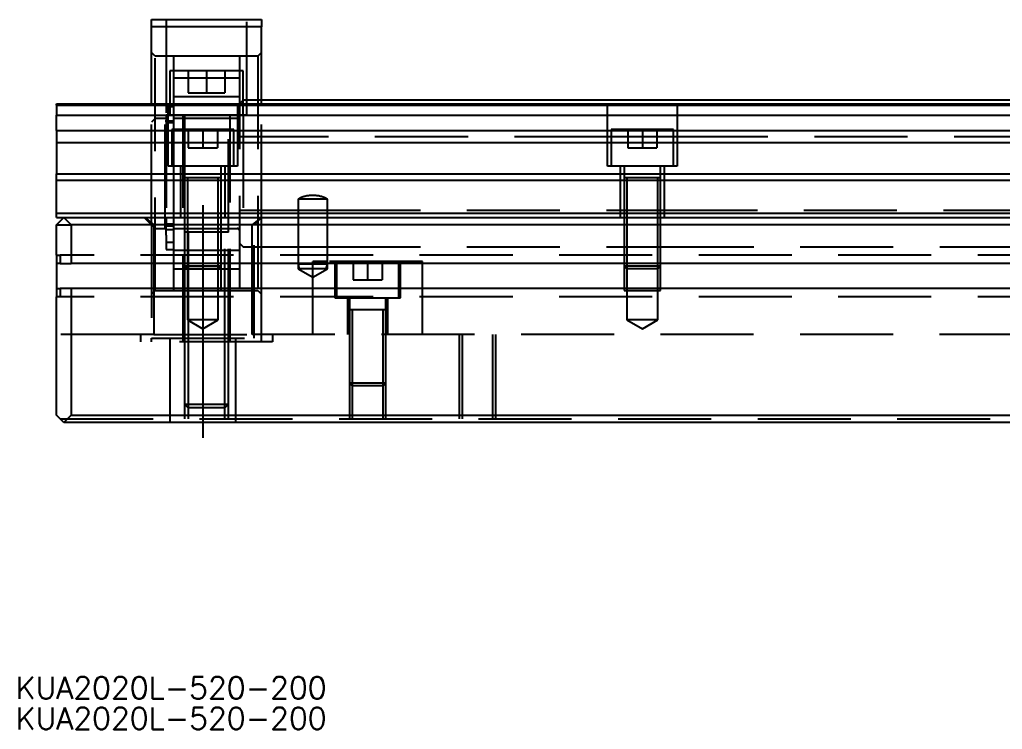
# Model space of a CAD drawing. Extents: x -13 to 861, y -286 to 120.
# Drawn here: x -5 to 129.1, y -286 to -189.2 of the extents above; entities that cross this region are included whole.
import ezdxf

# ---------------------------------------------------------------- set-up
doc = ezdxf.new("R2010")
doc.units = 0
doc.linetypes.add('CENTER', pattern=[50.8, 31.75, -6.35, 6.35, -6.35])
doc.linetypes.add('DASHED', pattern=[19.05, 12.7, -6.35])
doc.layers.get('0').update_dxf_attribs({"linetype": 'CONTINUOUS'})
doc.layers.add('CENTER', color=1, linetype='CENTER')
doc.styles.get("Standard").update_dxf_attribs({"font": 'txt.shx', "height": 3, "bigfont": 'bigfont.shx'})

# ---------------------------------------------------------------- blocks, each defined once
blk = doc.blocks.new('*U2')
at = {"color": 7, "linetype": 'CONTINUOUS'}
blk.add_text('KUA2020L-520-200', height=3, dxfattribs=at).set_placement((-5.53, -281.87))
blk = doc.blocks.new('*U3')
at = {"color": 7, "linetype": 'CONTINUOUS'}
blk.add_text('KUA2020L-520-200', height=3, dxfattribs=at).set_placement((-5.53, -286.04))

msp = doc.modelspace()

# ---------------------------------------------------------------- linework, layer by layer
at = {"color": 7, "linetype": 'CONTINUOUS'}
for p, q in [((13, -189.15), (28, -189.15)), ((13, -190.15), (13, -189.15)), ((28, -189.15), (28, -190.15)), ((13, -200.65), (13, -190.15)), ((28, -190.15), (13, -190.15)), ((28, -200.65), (28, -190.15)), ((0, -200.81), (0, -200.65)), ((0, -200.65), (166.5, -200.65)), ((0, -200.81), (166.5, -200.81)), ((0, -200.81), (0, -202.21)), ((166.5, -200.15), (28, -200.15)), ((0, -202.21), (166.5, -202.21)), ((0, -204.29), (0, -202.21)), ((0, -204.29), (0, -205.91)), ((0, -204.29), (166.5, -204.29)), ((0, -205.91), (0, -210.2)), ((0, -205.91), (166.5, -205.91)), ((0, -211.05), (0, -210.2)), ((0, -210.2), (166.5, -210.2)), ((0, -215.55), (0, -211.05)), ((0, -211.05), (520, -211.05)), ((0, -216.15), (0, -215.55)), ((0, -215.55), (520, -215.55)), ((0, -217.15), (1, -216.15)), ((0, -216.15), (1, -216.15)), ((0, -221.3), (0, -217.15)), ((1, -216.15), (519, -216.15)), ((1, -216.15), (2, -217.15)), ((518, -217.15), (2, -217.15)), ((2, -217.15), (2, -222.45)), ((0, -221.3), (0, -222.45)), ((0, -221.3), (0.5, -221.3)), ((0.5, -221.3), (0.5, -222.45)), ((0, -222.45), (0, -225.85)), ((0.5, -222.45), (0, -222.45)), ((0.5, -222.45), (2, -222.45)), ((518, -222.45), (2, -222.45)), ((0, -225.85), (0, -227)), ((0, -225.85), (0.5, -225.85)), ((2, -225.85), (0.5, -225.85)), ((0.5, -225.85), (0.5, -227)), ((518, -225.85), (2, -225.85)), ((2, -225.85), (2, -243.15)), ((0.5, -227), (0, -227)), ((0, -243.15), (0, -227)), ((45, -228.75), (40, -228.75)), ((1, -244.15), (0, -243.15)), ((2, -243.15), (1, -244.15)), ((519, -244.15), (1, -244.15)), ((2, -243.15), (518, -243.15))]:
    msp.add_line(p, q, dxfattribs=at)
at = {"color": 3, "linetype": 'DASHED'}
for p, q in [((15, -189.15), (15, -202.15)), ((26, -202.15), (26, -189.15)), ((13.5, -194.15), (13, -193.65)), ((16, -194.15), (13.5, -194.15)), ((13.5, -226.15), (13.5, -194.15)), ((25, -194.15), (16, -194.15)), ((16, -194.15), (16, -196.15)), ((25, -194.15), (25, -226.15)), ((27.5, -194.15), (25, -194.15)), ((28, -193.65), (27.5, -194.15)), ((27.5, -194.15), (27.5, -226.15)), ((15.5, -196.15), (15.5, -200.65)), ((25.5, -196.15), (15.5, -196.15)), ((16, -196.15), (16, -200.65)), ((25, -197.13), (16, -197.13)), ((18, -196.15), (18, -199.15)), ((20.5, -196.15), (20.5, -199.15)), ((23, -196.15), (23, -199.15)), ((25.5, -202.15), (25.5, -196.15)), ((25, -199.68), (16, -199.68)), ((18, -199.15), (20.5, -199.15)), ((20.5, -199.15), (23, -199.15)), ((13, -216.15), (13, -200.65)), ((15.25, -201.05), (15, -201.05)), ((15.25, -209.15), (15.25, -200.65)), ((15.5, -201.05), (15.25, -201.05)), ((15.5, -200.65), (15.5, -202.15)), ((16, -201.05), (15.5, -201.05)), ((16, -200.65), (16, -202.15)), ((24.75, -200.65), (24.75, -209.15)), ((25.5, -200.15), (25, -200.65)), ((28, -200.15), (25.5, -200.15)), ((28, -216.15), (28, -200.65)), ((75.25, -209.15), (75.25, -200.65)), ((84.75, -200.65), (84.75, -209.15)), ((15, -202.15), (26, -202.15)), ((15, -202.15), (15, -216.15)), ((16, -202.15), (16, -204.15)), ((17.25, -202.15), (17.25, -233.15)), ((17.5, -202.15), (17.5, -204.15)), ((23.5, -218.16), (23.5, -202.15)), ((23.75, -233.15), (23.75, -202.15)), ((25.5, -202.15), (25.5, -220.15)), ((13.5, -202.65), (13, -203.15)), ((14.85, -202.65), (13.5, -202.65)), ((14.85, -216.15), (14.85, -202.65)), ((15, -203), (14.85, -203)), ((15.25, -203), (15, -203)), ((16, -203.25), (15, -203.25)), ((16, -203), (15.25, -203)), ((17.5, -202.65), (16, -202.65)), ((24.7, -202.65), (17.5, -202.65)), ((25, -202.65), (24.7, -202.65)), ((15.75, -204.15), (15.75, -209.15)), ((24.25, -204.15), (15.75, -204.15)), ((16, -204.15), (16, -209.15)), ((17.5, -204.15), (17.5, -209.15)), ((18, -204.15), (18, -206.65)), ((20, -204.15), (20, -206.65)), ((22, -204.15), (22, -206.65)), ((24.25, -209.15), (24.25, -204.15)), ((28, -205.15), (25, -205.15)), ((75.25, -205.15), (28, -205.15)), ((75.75, -205.15), (75.25, -205.15)), ((75.75, -204.15), (75.75, -209.15)), ((84.25, -204.15), (75.75, -204.15)), ((84.25, -205.15), (75.75, -205.15)), ((78, -204.15), (78, -206.65)), ((80, -204.15), (80, -206.65)), ((82, -204.15), (82, -206.65)), ((84.25, -209.15), (84.25, -204.15)), ((84.75, -205.15), (84.25, -205.15)), ((135.25, -205.15), (84.75, -205.15)), ((18, -206.65), (20, -206.65)), ((20, -206.65), (22, -206.65)), ((78, -206.65), (80, -206.65)), ((80, -206.65), (82, -206.65)), ((24.75, -209.15), (15.25, -209.15)), ((16, -209.15), (16, -216.15)), ((17, -216.15), (17, -209.15)), ((17.5, -209.15), (17.5, -210.75)), ((22.5, -210.75), (22.5, -209.15)), ((23, -209.15), (23, -216.15)), ((84.75, -209.15), (75.25, -209.15)), ((77, -216.15), (77, -209.15)), ((77.5, -209.15), (77.5, -210.75)), ((82.5, -210.75), (82.5, -209.15)), ((83, -209.15), (83, -216.15)), ((22.5, -210.75), (17.5, -210.75)), ((17.5, -210.75), (17.5, -210.76)), ((17.5, -210.75), (17.5, -216.15)), ((17.5, -210.75), (17.5, -210.75)), ((17.9, -210.75), (17.9, -216.15)), ((22.1, -216.15), (22.1, -210.75)), ((22.5, -210.76), (22.5, -210.75)), ((22.5, -210.75), (22.5, -210.75)), ((22.5, -216.15), (22.5, -210.75)), ((82.5, -210.75), (77.5, -210.75)), ((77.5, -210.75), (77.5, -210.76)), ((77.5, -210.75), (77.5, -216.15)), ((77.5, -210.75), (77.5, -210.75)), ((77.9, -210.75), (77.9, -216.15)), ((82.1, -216.15), (82.1, -210.75)), ((82.5, -210.76), (82.5, -210.75)), ((82.5, -210.75), (82.5, -210.75)), ((82.5, -216.15), (82.5, -210.75)), ((35.06, -213.15), (34.94, -213.15)), ((33, -213.65), (33, -216.15)), ((37, -213.65), (33, -213.65)), ((37, -216.15), (37, -213.65)), ((25, -215.15), (28, -215.15)), ((28, -215.15), (33, -215.15)), ((33, -215.15), (37, -215.15)), ((37, -215.15), (77, -215.15)), ((77, -215.15), (77.5, -215.15)), ((77.5, -215.15), (77.9, -215.15)), ((77.9, -215.15), (82.1, -215.15)), ((82.1, -215.15), (82.5, -215.15)), ((82.5, -215.15), (83, -215.15)), ((83, -215.15), (137, -215.15)), ((0, -217.15), (2, -217.15)), ((12, -216.15), (13, -217.15)), ((12.06, -216.15), (13.29, -217.15)), ((13, -216.92), (13, -216.15)), ((13, -217.15), (13, -216.92)), ((13, -217.15), (13.29, -217.44)), ((13, -217.15), (13, -232.65)), ((13.29, -217.15), (13.29, -222.45)), ((14.85, -217.65), (14.85, -216.15)), ((14.85, -217.3), (15, -217.3)), ((15, -216.15), (15, -217.02)), ((15, -218.59), (15, -217.02)), ((15, -217.04), (16, -217.04)), ((15, -217.04), (16, -217.04)), ((15, -217.3), (16, -217.3)), ((16, -216.15), (16, -222.45)), ((17.5, -216.15), (17.5, -222.45)), ((17.5, -216.15), (17.5, -222.45)), ((17.9, -216.15), (17.9, -222.45)), ((22.1, -222.45), (22.1, -216.15)), ((22.5, -222.45), (22.5, -216.15)), ((22.5, -222.45), (22.5, -216.15)), ((27.94, -216.15), (26.71, -217.15)), ((26.71, -222.45), (26.71, -217.15)), ((27, -217.15), (28, -216.15)), ((27, -232.65), (27, -217.15)), ((28, -222.45), (28, -216.15)), ((33, -216.15), (33, -222.45)), ((37, -222.45), (37, -216.15)), ((77.5, -216.15), (77.5, -222.45)), ((77.5, -216.15), (77.5, -222.45)), ((77.9, -216.15), (77.9, -222.45)), ((82.1, -222.45), (82.1, -216.15)), ((82.5, -222.45), (82.5, -216.15)), ((82.5, -222.45), (82.5, -216.15)), ((13.29, -217.44), (13.5, -217.65)), ((13.5, -217.65), (14.85, -217.65)), ((16, -217.83), (15, -217.83)), ((15, -218.59), (15, -220.35)), ((16, -217.65), (17.5, -217.65)), ((17.5, -217.65), (17.9, -217.65)), ((17.9, -218.15), (17.5, -218.15)), ((17.9, -217.65), (24.7, -217.65)), ((23.5, -218.15), (17.9, -218.15)), ((18, -218.15), (18, -222.45)), ((23, -233.15), (23, -218.15)), ((23.5, -233.15), (23.5, -218.15)), ((24.7, -217.65), (25, -217.65)), ((15, -219.53), (16, -219.53)), ((25, -219.65), (25.5, -220.15)), ((519.5, -221.3), (0.5, -221.3)), ((15, -220.35), (15, -220.54)), ((15, -220.54), (16, -220.54)), ((16, -220.63), (17.5, -220.63)), ((17.5, -220.63), (17.9, -220.63)), ((17.9, -220.63), (18, -220.63)), ((18, -220.63), (25, -220.63)), ((25.5, -220.15), (28, -220.15)), ((28, -220.15), (33, -220.15)), ((33, -220.15), (37, -220.15)), ((37, -220.15), (77.5, -220.15)), ((77.5, -220.15), (77.9, -220.15)), ((77.9, -220.15), (82.1, -220.15)), ((82.1, -220.15), (82.5, -220.15)), ((82.5, -220.15), (133.29, -220.15)), ((13.29, -222.45), (13.29, -225.85)), ((16, -222.45), (16, -225.85)), ((17.5, -222.45), (17.5, -222.75)), ((17.5, -222.45), (17.5, -222.75)), ((17.9, -222.45), (17.9, -223.15)), ((18, -222.45), (18, -223.15)), ((22.1, -223.15), (22.1, -222.45)), ((22.5, -222.75), (22.5, -222.45)), ((22.5, -222.75), (22.5, -222.45)), ((26.71, -225.85), (26.71, -222.45)), ((28, -225.85), (28, -222.45)), ((33, -222.45), (33, -222.52)), ((33, -222.52), (33, -223.15)), ((33, -222.52), (33.17, -223.15)), ((37, -222.52), (33, -222.52)), ((35, -222.45), (35, -222.15)), ((37, -222.15), (35, -222.15)), ((35, -223.15), (35, -222.45)), ((36.83, -223.15), (37, -222.52)), ((50, -222.15), (37, -222.15)), ((37, -222.52), (37, -222.45)), ((37, -223.15), (37, -222.52)), ((38, -222.15), (38, -227.15)), ((38.25, -222.15), (38.25, -222.45)), ((38.25, -222.45), (38.25, -225.85)), ((40.5, -222.15), (40.5, -224.65)), ((42.5, -222.15), (42.5, -224.65)), ((44.5, -222.15), (44.5, -224.65)), ((46.75, -222.45), (46.75, -222.15)), ((46.75, -225.85), (46.75, -222.45)), ((47, -227.15), (47, -222.15)), ((50, -222.45), (50, -222.15)), ((50, -225.85), (50, -222.45)), ((77.5, -222.45), (77.5, -222.75)), ((77.5, -222.45), (77.5, -222.75)), ((77.9, -222.45), (77.9, -223.15)), ((82.1, -223.15), (82.1, -222.45)), ((82.5, -222.75), (82.5, -222.45)), ((82.5, -222.75), (82.5, -222.45)), ((16, -223.18), (25, -223.18)), ((17.5, -222.75), (17.9, -223.15)), ((17.5, -222.75), (17.5, -225.85)), ((17.5, -222.75), (22.5, -222.75)), ((17.9, -223.15), (17.9, -226.15)), ((22.1, -223.15), (17.9, -223.15)), ((18, -223.15), (18, -225.85)), ((22.1, -223.15), (22.5, -222.75)), ((22.1, -226.15), (22.1, -223.15)), ((22.5, -225.85), (22.5, -222.75)), ((33, -223.15), (35, -224.31)), ((37, -223.15), (33, -223.15)), ((35, -225.85), (35, -223.15)), ((35, -224.31), (37, -223.15)), ((77.5, -222.75), (77.9, -223.15)), ((77.5, -222.75), (77.5, -225.85)), ((77.5, -222.75), (82.5, -222.75)), ((77.9, -223.15), (77.9, -226.15)), ((82.1, -223.15), (77.9, -223.15)), ((82.1, -223.15), (82.5, -222.75)), ((82.1, -226.15), (82.1, -223.15)), ((82.5, -225.85), (82.5, -222.75)), ((40.5, -224.65), (42.5, -224.65)), ((42.5, -224.65), (44.5, -224.65)), ((13, -226.65), (13.5, -226.15)), ((13.29, -225.85), (13.29, -232.15)), ((13.5, -226.15), (16, -226.15)), ((16, -225.85), (16, -226.15)), ((16, -226.15), (17.5, -226.15)), ((17.5, -225.85), (17.5, -226.15)), ((17.5, -226.15), (17.5, -233.15)), ((17.5, -226.15), (22.5, -226.15)), ((17.9, -226.15), (17.9, -230.15)), ((18, -225.85), (18, -226.15)), ((18, -226.15), (18, -233.15)), ((22.1, -230.15), (22.1, -226.15)), ((22.5, -226.15), (22.5, -225.85)), ((22.5, -226.15), (25, -226.15)), ((25, -226.15), (27.5, -226.15)), ((26.71, -232.15), (26.71, -225.85)), ((27.5, -226.15), (28, -226.65)), ((28, -233.15), (28, -225.85)), ((35, -232.15), (35, -225.85)), ((38.25, -225.85), (38.25, -227.15)), ((46.75, -227.15), (46.75, -225.85)), ((50, -232.15), (50, -225.85)), ((77.5, -225.85), (77.5, -226.15)), ((77.5, -226.15), (82.5, -226.15)), ((77.9, -226.15), (77.9, -230.15)), ((82.1, -230.15), (82.1, -226.15)), ((82.5, -226.15), (82.5, -225.85)), ((519.5, -227), (0.5, -227)), ((38, -227.15), (47, -227.15)), ((39.75, -227.15), (39.75, -232.15)), ((40, -227.15), (40, -228.76)), ((45, -228.76), (45, -227.15)), ((45.25, -232.15), (45.25, -227.15)), ((40, -228.75), (40, -232.15)), ((45, -228.75), (40, -228.75)), ((40.4, -228.75), (40.4, -232.15)), ((44.6, -232.15), (44.6, -228.75)), ((45, -232.15), (45, -228.75)), ((17.9, -230.15), (20, -231.36)), ((22.1, -230.15), (17.9, -230.15)), ((20, -231.36), (22.1, -230.15)), ((77.9, -230.15), (80, -231.36)), ((82.1, -230.15), (77.9, -230.15)), ((80, -231.36), (82.1, -230.15)), ((13.29, -232.15), (0, -232.15)), ((11.5, -232.15), (11.5, -233.15)), ((29.5, -233.15), (11.5, -233.15)), ((13, -233.15), (13, -232.65)), ((13, -232.65), (27, -232.65)), ((13.29, -232.15), (26.71, -232.15)), ((15.5, -232.65), (15.5, -244.15)), ((17.5, -233.15), (17.5, -241.65)), ((17.5, -233.15), (17.5, -241.65)), ((18, -233.15), (18, -242.15)), ((23, -242.15), (23, -233.15)), ((23.5, -241.65), (23.5, -233.15)), ((23.5, -241.65), (23.5, -233.15)), ((24.5, -244.15), (24.5, -232.65)), ((133.29, -232.15), (26.71, -232.15)), ((29.5, -232.15), (29.5, -233.15)), ((40, -232.15), (40, -238.75)), ((40, -232.15), (40, -238.75)), ((40.4, -232.15), (40.4, -239.15)), ((44.6, -239.15), (44.6, -232.15)), ((45, -238.75), (45, -232.15)), ((45, -238.75), (45, -232.15)), ((55, -232.15), (55, -243.65)), ((55.4, -232.15), (55.4, -243.65)), ((59.6, -243.65), (59.6, -232.15)), ((60, -243.65), (60, -232.15)), ((40, -238.75), (40.4, -239.15)), ((40, -238.75), (45, -238.75)), ((40, -238.75), (40, -243.65)), ((44.6, -239.15), (45, -238.75)), ((45, -243.65), (45, -238.75)), ((44.6, -239.15), (40.4, -239.15)), ((40.4, -239.15), (40.4, -243.65)), ((44.6, -243.65), (44.6, -239.15)), ((17.5, -241.65), (18, -242.15)), ((17.5, -241.65), (17.5, -243.65)), ((17.5, -241.65), (23.5, -241.65)), ((18, -242.15), (18, -243.65)), ((23, -242.15), (18, -242.15)), ((23, -242.15), (23.5, -241.65)), ((23, -243.65), (23, -242.15)), ((23.5, -243.65), (23.5, -241.65)), ((0.5, -243.65), (519.5, -243.65))]:
    msp.add_line(p, q, dxfattribs=at)
for centre, radius, start, end in [((24.7, -202.35), 0.3, 270, 360), ((34.94, -217.15), 4, 90, 118.9695), ((35.06, -217.15), 4, 61.0305, 90), ((24.7, -217.95), 0.3, 0, 90)]:
    msp.add_arc(centre, radius, start, end, dxfattribs=at)
at = {"layer": 'CENTER', "color": 1, "linetype": 'CENTER'}
msp.add_line((20, -214.5), (20, -247.3), dxfattribs=at)

# ---------------------------------------------------------------- block references
at = {"color": 7, "linetype": 'CONTINUOUS'}
for name in ['*U2', '*U3']:
    msp.add_blockref(name, (0, 0), dxfattribs=at)

doc.saveas('drawing.dxf')
